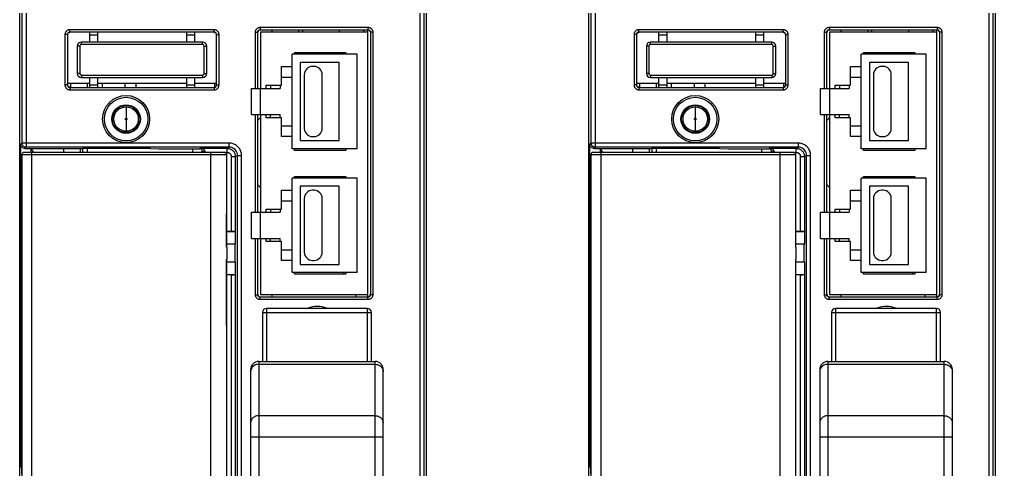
# Model space of a CAD drawing. Header units: millimetres. Extents: x -300 to 4128, y -106 to 2458.
# Drawn here: x 3260.9 to 3380.8, y 1635.6 to 1690.8 of the extents above; entities that cross this region are included whole.
import ezdxf

# ---------------------------------------------------------------- set-up
doc = ezdxf.new("R2010")
doc.units = ezdxf.units.MM

msp = doc.modelspace()

# ---------------------------------------------------------------- linework, layer by layer
at = {"color": 7, "linetype": 'Continuous'}
for p, q in [((3260.868, 1725.922), (3260.868, 1567.027)), ((3310.868, 1567.027), (3310.868, 1725.922)), ((3330.805, 1725.922), (3330.805, 1567.027)), ((3380.805, 1567.027), (3380.805, 1725.922)), ((3260.906, 1684.527), (3260.906, 1693.527)), ((3330.844, 1684.527), (3330.844, 1693.527)), ((3261.673, 1692.787), (3261.673, 1675.167)), ((3310.062, 1692.787), (3310.062, 1567.332)), ((3331.611, 1692.787), (3331.611, 1675.167)), ((3380, 1692.787), (3380, 1567.332)), ((3261.173, 1675.667), (3261.173, 1692.304)), ((3310.562, 1692.304), (3310.562, 1567.332)), ((3331.111, 1675.667), (3331.111, 1692.304)), ((3380.5, 1692.304), (3380.5, 1567.332)), ((3266.452, 1688.993), (3266.452, 1682.811)), ((3266.752, 1688.993), (3266.452, 1688.993)), ((3266.752, 1688.993), (3266.752, 1682.811)), ((3266.752, 1688.993), (3266.768, 1688.977)), ((3284.784, 1689.593), (3267.052, 1689.593)), ((3267.052, 1689.293), (3267.052, 1689.593)), ((3284.784, 1689.293), (3267.052, 1689.293)), ((3267.052, 1689.293), (3267.068, 1689.277)), ((3269.468, 1689.277), (3269.468, 1688.077)), ((3269.468, 1688.977), (3270.468, 1688.977)), ((3270.468, 1689.277), (3270.468, 1688.077)), ((3281.368, 1689.277), (3281.368, 1688.077)), ((3281.368, 1688.977), (3282.368, 1688.977)), ((3282.368, 1689.277), (3282.368, 1688.077)), ((3284.768, 1689.277), (3284.784, 1689.293)), ((3284.784, 1689.293), (3284.784, 1689.593)), ((3285.068, 1688.977), (3285.084, 1688.993)), ((3285.084, 1682.811), (3285.084, 1688.993)), ((3285.084, 1688.993), (3285.384, 1688.993)), ((3285.384, 1682.811), (3285.384, 1688.993)), ((3289.851, 1682.377), (3289.851, 1689.294)), ((3289.851, 1689.294), (3290.151, 1689.294)), ((3290.151, 1682.377), (3290.151, 1689.294)), ((3290.451, 1689.894), (3290.451, 1689.594)), ((3290.451, 1689.894), (3303.684, 1689.894)), ((3290.451, 1689.594), (3303.684, 1689.594)), ((3290.468, 1689.277), (3290.468, 1682.377)), ((3303.668, 1689.277), (3290.468, 1689.277)), ((3291.868, 1689.594), (3291.868, 1689.277)), ((3295.168, 1689.594), (3295.168, 1689.277)), ((3295.668, 1689.277), (3295.668, 1689.594)), ((3300.168, 1689.594), (3300.168, 1689.277)), ((3303.168, 1689.594), (3303.168, 1689.277)), ((3303.668, 1656.777), (3303.668, 1689.594)), ((3303.684, 1689.894), (3303.684, 1689.594)), ((3303.984, 1689.294), (3303.984, 1657.06)), ((3304.284, 1689.294), (3303.984, 1689.294)), ((3304.284, 1689.294), (3304.284, 1657.06)), ((3336.689, 1688.993), (3336.389, 1688.993)), ((3336.389, 1688.993), (3336.389, 1682.811)), ((3336.689, 1688.993), (3336.705, 1688.977)), ((3336.689, 1688.993), (3336.689, 1682.811)), ((3336.989, 1689.293), (3336.989, 1689.593)), ((3354.721, 1689.593), (3336.989, 1689.593)), ((3336.989, 1689.293), (3337.005, 1689.277)), ((3354.721, 1689.293), (3336.989, 1689.293)), ((3339.405, 1689.277), (3339.405, 1688.077)), ((3339.405, 1688.977), (3340.405, 1688.977)), ((3340.405, 1689.277), (3340.405, 1688.077)), ((3351.305, 1689.277), (3351.305, 1688.077)), ((3351.305, 1688.977), (3352.305, 1688.977)), ((3352.305, 1689.277), (3352.305, 1688.077)), ((3354.705, 1689.277), (3354.721, 1689.293)), ((3354.721, 1689.293), (3354.721, 1689.593)), ((3355.005, 1688.977), (3355.021, 1688.993)), ((3355.021, 1688.993), (3355.321, 1688.993)), ((3355.021, 1682.811), (3355.021, 1688.993)), ((3355.321, 1682.811), (3355.321, 1688.993)), ((3359.789, 1689.294), (3360.089, 1689.294)), ((3359.789, 1682.377), (3359.789, 1689.294)), ((3360.089, 1682.377), (3360.089, 1689.294)), ((3360.389, 1689.894), (3373.622, 1689.894)), ((3360.389, 1689.894), (3360.389, 1689.594)), ((3360.389, 1689.594), (3373.622, 1689.594)), ((3373.605, 1689.277), (3360.405, 1689.277)), ((3360.405, 1689.277), (3360.405, 1682.377)), ((3361.805, 1689.594), (3361.805, 1689.277)), ((3365.105, 1689.594), (3365.105, 1689.277)), ((3365.605, 1689.277), (3365.605, 1689.594)), ((3370.105, 1689.594), (3370.105, 1689.277)), ((3373.105, 1689.594), (3373.105, 1689.277)), ((3373.605, 1656.777), (3373.605, 1689.594)), ((3373.622, 1689.894), (3373.622, 1689.594)), ((3374.222, 1689.294), (3373.922, 1689.294)), ((3373.922, 1689.294), (3373.922, 1657.06)), ((3374.222, 1689.294), (3374.222, 1657.06)), ((3268.268, 1687.577), (3267.968, 1687.577)), ((3267.968, 1687.577), (3267.968, 1684.227)), ((3268.268, 1687.577), (3268.268, 1684.227)), ((3283.368, 1688.077), (3268.468, 1688.077)), ((3268.468, 1687.777), (3268.468, 1688.077)), ((3283.368, 1687.777), (3268.468, 1687.777)), ((3283.368, 1687.777), (3283.368, 1688.077)), ((3283.568, 1687.577), (3283.868, 1687.577)), ((3283.568, 1684.227), (3283.568, 1687.577)), ((3283.868, 1684.227), (3283.868, 1687.577)), ((3337.905, 1687.577), (3337.905, 1684.227)), ((3338.205, 1687.577), (3337.905, 1687.577)), ((3338.205, 1687.577), (3338.205, 1684.227)), ((3353.305, 1688.077), (3338.405, 1688.077)), ((3338.405, 1687.777), (3338.405, 1688.077)), ((3353.305, 1687.777), (3338.405, 1687.777)), ((3353.305, 1687.777), (3353.305, 1688.077)), ((3353.505, 1684.227), (3353.505, 1687.577)), ((3353.505, 1687.577), (3353.805, 1687.577)), ((3353.805, 1684.227), (3353.805, 1687.577)), ((3302.368, 1686.577), (3294.368, 1686.577)), ((3294.368, 1674.977), (3294.368, 1686.577)), ((3294.668, 1686.577), (3294.668, 1686.777)), ((3294.668, 1686.777), (3300.968, 1686.777)), ((3300.668, 1686.777), (3300.668, 1686.577)), ((3300.968, 1686.777), (3300.968, 1686.577)), ((3302.368, 1674.977), (3302.368, 1686.577)), ((3364.305, 1674.977), (3364.305, 1686.577)), ((3372.305, 1686.577), (3364.305, 1686.577)), ((3364.605, 1686.777), (3370.905, 1686.777)), ((3364.605, 1686.577), (3364.605, 1686.777)), ((3370.605, 1686.777), (3370.605, 1686.577)), ((3370.905, 1686.777), (3370.905, 1686.577)), ((3372.305, 1674.977), (3372.305, 1686.577)), ((3300.168, 1685.577), (3295.368, 1685.577)), ((3295.368, 1685.577), (3295.368, 1675.977)), ((3300.168, 1675.977), (3300.168, 1685.577)), ((3365.305, 1685.577), (3365.305, 1675.977)), ((3370.105, 1685.577), (3365.305, 1685.577)), ((3370.105, 1675.977), (3370.105, 1685.577)), ((3260.868, 1684.527), (3260.906, 1684.527)), ((3268.268, 1684.227), (3267.968, 1684.227)), ((3268.468, 1684.027), (3283.368, 1684.027)), ((3268.468, 1684.027), (3268.468, 1683.727)), ((3283.368, 1684.027), (3283.368, 1683.727)), ((3283.568, 1684.227), (3283.868, 1684.227)), ((3293.068, 1685.077), (3294.368, 1685.077)), ((3293.068, 1682.777), (3293.068, 1685.077)), ((3295.868, 1684.077), (3295.868, 1677.477)), ((3297.068, 1685.077), (3296.868, 1685.077)), ((3298.068, 1677.477), (3298.068, 1684.077)), ((3330.805, 1684.527), (3330.844, 1684.527)), ((3338.205, 1684.227), (3337.905, 1684.227)), ((3338.405, 1684.027), (3353.305, 1684.027)), ((3338.405, 1684.027), (3338.405, 1683.727)), ((3353.305, 1684.027), (3353.305, 1683.727)), ((3353.505, 1684.227), (3353.805, 1684.227)), ((3363.005, 1682.777), (3363.005, 1685.077)), ((3363.005, 1685.077), (3364.305, 1685.077)), ((3365.805, 1684.077), (3365.805, 1677.477)), ((3367.005, 1685.077), (3366.805, 1685.077)), ((3368.005, 1677.477), (3368.005, 1684.077)), ((3266.752, 1682.811), (3266.452, 1682.811)), ((3266.752, 1682.811), (3266.768, 1682.827)), ((3266.768, 1683.027), (3269.468, 1683.027)), ((3267.168, 1682.527), (3267.168, 1683.027)), ((3268.468, 1683.727), (3283.368, 1683.727)), ((3269.168, 1683.027), (3269.168, 1682.527)), ((3269.468, 1683.727), (3269.468, 1682.527)), ((3269.468, 1682.827), (3270.468, 1682.827)), ((3270.468, 1683.727), (3270.468, 1682.527)), ((3270.468, 1683.027), (3281.368, 1683.027)), ((3271.068, 1682.527), (3271.068, 1683.027)), ((3273.868, 1682.527), (3273.868, 1683.027)), ((3275.168, 1683.027), (3275.168, 1682.527)), ((3281.368, 1683.727), (3281.368, 1682.527)), ((3281.368, 1682.827), (3282.368, 1682.827)), ((3282.368, 1683.727), (3282.368, 1682.527)), ((3282.368, 1683.027), (3285.068, 1683.027)), ((3284.868, 1682.527), (3284.868, 1683.027)), ((3285.084, 1682.811), (3285.068, 1682.827)), ((3285.084, 1682.811), (3285.384, 1682.811)), ((3291.168, 1682.777), (3293.068, 1682.777)), ((3291.168, 1682.377), (3291.168, 1682.777)), ((3291.698, 1682.777), (3291.698, 1682.377)), ((3292.898, 1682.777), (3292.898, 1682.377)), ((3293.068, 1683.777), (3294.368, 1683.777)), ((3336.689, 1682.811), (3336.389, 1682.811)), ((3336.689, 1682.811), (3336.705, 1682.827)), ((3336.705, 1683.027), (3339.405, 1683.027)), ((3337.105, 1682.527), (3337.105, 1683.027)), ((3338.405, 1683.727), (3353.305, 1683.727)), ((3339.105, 1683.027), (3339.105, 1682.527)), ((3339.405, 1683.727), (3339.405, 1682.527)), ((3339.405, 1682.827), (3340.405, 1682.827)), ((3340.405, 1683.727), (3340.405, 1682.527)), ((3340.405, 1683.027), (3351.305, 1683.027)), ((3341.005, 1682.527), (3341.005, 1683.027)), ((3343.805, 1682.527), (3343.805, 1683.027)), ((3345.105, 1683.027), (3345.105, 1682.527)), ((3351.305, 1683.727), (3351.305, 1682.527)), ((3351.305, 1682.827), (3352.305, 1682.827)), ((3352.305, 1683.727), (3352.305, 1682.527)), ((3352.305, 1683.027), (3355.005, 1683.027)), ((3354.805, 1682.527), (3354.805, 1683.027)), ((3355.021, 1682.811), (3355.005, 1682.827)), ((3355.021, 1682.811), (3355.321, 1682.811)), ((3361.105, 1682.377), (3361.105, 1682.777)), ((3361.105, 1682.777), (3363.005, 1682.777)), ((3361.635, 1682.777), (3361.635, 1682.377)), ((3362.835, 1682.777), (3362.835, 1682.377)), ((3363.005, 1683.777), (3364.305, 1683.777)), ((3267.052, 1682.511), (3267.068, 1682.527)), ((3267.052, 1682.511), (3284.784, 1682.511)), ((3267.052, 1682.511), (3267.052, 1682.211)), ((3267.052, 1682.211), (3284.784, 1682.211)), ((3284.784, 1682.511), (3284.768, 1682.527)), ((3284.784, 1682.511), (3284.784, 1682.211)), ((3289.368, 1682.377), (3292.898, 1682.377)), ((3289.368, 1679.177), (3289.368, 1682.377)), ((3290.491, 1679.177), (3290.491, 1682.377)), ((3336.989, 1682.511), (3337.005, 1682.527)), ((3336.989, 1682.511), (3336.989, 1682.211)), ((3336.989, 1682.511), (3354.721, 1682.511)), ((3336.989, 1682.211), (3354.721, 1682.211)), ((3354.721, 1682.511), (3354.705, 1682.527)), ((3354.721, 1682.511), (3354.721, 1682.211)), ((3359.305, 1679.177), (3359.305, 1682.377)), ((3359.305, 1682.377), (3362.835, 1682.377)), ((3360.429, 1679.177), (3360.429, 1682.377)), ((3273.968, 1680.127), (3273.968, 1678.727)), ((3289.368, 1679.177), (3292.898, 1679.177)), ((3289.851, 1667.177), (3289.851, 1679.177)), ((3290.151, 1667.177), (3290.151, 1679.177)), ((3290.468, 1679.177), (3290.468, 1667.177)), ((3291.168, 1678.777), (3291.168, 1679.177)), ((3291.698, 1678.777), (3291.698, 1679.177)), ((3292.898, 1678.777), (3292.898, 1679.177)), ((3343.905, 1680.127), (3343.905, 1678.727)), ((3359.305, 1679.177), (3362.835, 1679.177)), ((3359.789, 1667.177), (3359.789, 1679.177)), ((3360.089, 1667.177), (3360.089, 1679.177)), ((3360.405, 1679.177), (3360.405, 1667.177)), ((3361.105, 1678.777), (3361.105, 1679.177)), ((3361.635, 1678.777), (3361.635, 1679.177)), ((3362.835, 1678.777), (3362.835, 1679.177)), ((3273.968, 1678.527), (3273.968, 1677.127)), ((3293.068, 1678.777), (3291.168, 1678.777)), ((3293.068, 1676.477), (3293.068, 1678.777)), ((3343.905, 1678.527), (3343.905, 1677.127)), ((3363.005, 1678.777), (3361.105, 1678.777)), ((3363.005, 1676.477), (3363.005, 1678.777)), ((3293.068, 1677.777), (3294.368, 1677.777)), ((3363.005, 1677.777), (3364.305, 1677.777)), ((3261.173, 1675.667), (3261.034, 1675.527)), ((3261.034, 1669.693), (3261.034, 1675.527)), ((3286.648, 1675.667), (3261.173, 1675.667)), ((3286.648, 1675.167), (3286.648, 1675.667)), ((3294.368, 1676.477), (3293.068, 1676.477)), ((3295.368, 1675.977), (3300.168, 1675.977)), ((3296.868, 1676.477), (3297.068, 1676.477)), ((3331.111, 1675.667), (3330.971, 1675.527)), ((3330.971, 1669.693), (3330.971, 1675.527)), ((3356.585, 1675.667), (3331.111, 1675.667)), ((3356.585, 1675.167), (3356.585, 1675.667)), ((3364.305, 1676.477), (3363.005, 1676.477)), ((3365.305, 1675.977), (3370.105, 1675.977)), ((3366.805, 1676.477), (3367.005, 1676.477)), ((3286.053, 1674.527), (3261.453, 1674.527)), ((3261.673, 1675.167), (3261.534, 1675.027)), ((3261.534, 1675.027), (3268.363, 1675.027)), ((3286.648, 1675.167), (3261.673, 1675.167)), ((3262.268, 1675.027), (3262.268, 1674.527)), ((3262.268, 1675.027), (3262.58, 1674.527)), ((3262.353, 1674.527), (3262.353, 1581.527)), ((3266.268, 1675.027), (3266.268, 1674.527)), ((3268.363, 1674.527), (3268.363, 1675.027)), ((3276.968, 1675.024), (3268.645, 1675.024)), ((3268.664, 1675.024), (3268.663, 1675.022)), ((3268.663, 1674.527), (3268.663, 1675.022)), ((3269.168, 1675.024), (3269.168, 1674.527)), ((3276.968, 1675.024), (3277.968, 1674.989)), ((3277.968, 1674.989), (3283.029, 1674.989)), ((3282.168, 1674.527), (3282.168, 1674.989)), ((3283.029, 1674.989), (3283.076, 1675.036)), ((3283.076, 1675.036), (3286.386, 1675.036)), ((3283.329, 1674.689), (3283.363, 1674.722)), ((3283.329, 1674.527), (3283.329, 1674.689)), ((3284.353, 1674.527), (3284.353, 1581.527)), ((3286.053, 1674.536), (3286.385, 1674.536)), ((3286.385, 1674.536), (3286.385, 1675.036)), ((3286.386, 1675.036), (3286.648, 1675.167)), ((3302.368, 1674.977), (3294.368, 1674.977)), ((3294.668, 1674.777), (3294.668, 1674.977)), ((3300.968, 1674.777), (3294.668, 1674.777)), ((3300.968, 1674.977), (3300.968, 1674.777)), ((3355.99, 1674.527), (3331.39, 1674.527)), ((3331.611, 1675.167), (3331.471, 1675.027)), ((3331.471, 1675.027), (3338.3, 1675.027)), ((3356.585, 1675.167), (3331.611, 1675.167)), ((3332.205, 1675.027), (3332.518, 1674.527)), ((3332.205, 1675.027), (3332.205, 1674.527)), ((3332.29, 1674.527), (3332.29, 1581.527)), ((3336.205, 1675.027), (3336.205, 1674.527)), ((3338.3, 1674.527), (3338.3, 1675.027)), ((3346.905, 1675.023), (3338.583, 1675.023)), ((3338.602, 1675.023), (3338.6, 1675.022)), ((3338.6, 1674.527), (3338.6, 1675.022)), ((3339.105, 1675.023), (3339.105, 1674.527)), ((3346.905, 1675.023), (3347.905, 1674.989)), ((3347.905, 1674.989), (3352.967, 1674.989)), ((3352.105, 1674.527), (3352.105, 1674.989)), ((3352.967, 1674.989), (3353.014, 1675.036)), ((3353.014, 1675.036), (3356.323, 1675.036)), ((3353.267, 1674.689), (3353.3, 1674.722)), ((3353.267, 1674.527), (3353.267, 1674.689)), ((3354.29, 1674.527), (3354.29, 1581.527)), ((3355.99, 1674.536), (3356.322, 1674.536)), ((3356.322, 1674.536), (3356.322, 1675.036)), ((3356.323, 1675.036), (3356.585, 1675.167)), ((3372.305, 1674.977), (3364.305, 1674.977)), ((3364.605, 1674.777), (3364.605, 1674.977)), ((3370.905, 1674.777), (3364.605, 1674.777)), ((3370.905, 1674.977), (3370.905, 1674.777)), ((3261.153, 1674.227), (3261.153, 1581.827)), ((3286.353, 1674.227), (3261.153, 1674.227)), ((3286.353, 1667.547), (3286.353, 1674.227)), ((3286.885, 1674.036), (3287.385, 1674.036)), ((3286.885, 1674.036), (3286.885, 1664.82)), ((3287.385, 1674.036), (3287.648, 1674.167)), ((3287.385, 1674.036), (3287.385, 1664.811)), ((3287.648, 1581.887), (3287.648, 1674.167)), ((3287.648, 1674.167), (3288.148, 1674.167)), ((3288.148, 1581.887), (3288.148, 1674.167)), ((3331.09, 1674.227), (3331.09, 1581.827)), ((3356.29, 1674.227), (3331.09, 1674.227)), ((3356.29, 1667.547), (3356.29, 1674.227)), ((3356.822, 1674.036), (3357.322, 1674.036)), ((3356.822, 1674.036), (3356.822, 1664.819)), ((3357.322, 1674.036), (3357.585, 1674.167)), ((3357.322, 1674.036), (3357.322, 1664.811)), ((3357.585, 1581.887), (3357.585, 1674.167)), ((3357.585, 1674.167), (3358.085, 1674.167)), ((3358.085, 1581.887), (3358.085, 1674.167)), ((3294.368, 1659.777), (3294.368, 1671.377)), ((3302.368, 1671.377), (3294.368, 1671.377)), ((3294.668, 1671.577), (3300.968, 1671.577)), ((3294.668, 1671.377), (3294.668, 1671.577)), ((3300.968, 1671.577), (3300.968, 1671.377)), ((3302.368, 1659.777), (3302.368, 1671.377)), ((3364.305, 1659.777), (3364.305, 1671.377)), ((3372.305, 1671.377), (3364.305, 1671.377)), ((3364.605, 1671.577), (3370.905, 1671.577)), ((3364.605, 1671.377), (3364.605, 1671.577)), ((3370.905, 1671.577), (3370.905, 1671.377)), ((3372.305, 1659.777), (3372.305, 1671.377)), ((3261.153, 1669.812), (3261.032, 1669.691)), ((3261.032, 1635.929), (3261.032, 1669.691)), ((3293.068, 1667.577), (3293.068, 1669.877)), ((3293.068, 1669.877), (3294.368, 1669.877)), ((3295.368, 1670.377), (3295.368, 1660.777)), ((3300.168, 1670.377), (3295.368, 1670.377)), ((3297.068, 1669.877), (3296.868, 1669.877)), ((3300.168, 1660.777), (3300.168, 1670.377)), ((3331.09, 1669.812), (3330.969, 1669.691)), ((3330.969, 1635.929), (3330.969, 1669.691)), ((3363.005, 1667.577), (3363.005, 1669.877)), ((3363.005, 1669.877), (3364.305, 1669.877)), ((3365.305, 1670.377), (3365.305, 1660.777)), ((3370.105, 1670.377), (3365.305, 1670.377)), ((3367.005, 1669.877), (3366.805, 1669.877)), ((3370.105, 1660.777), (3370.105, 1670.377)), ((3293.068, 1668.577), (3294.368, 1668.577)), ((3295.868, 1668.877), (3295.868, 1662.277)), ((3298.068, 1662.277), (3298.068, 1668.877)), ((3363.005, 1668.577), (3364.305, 1668.577)), ((3365.805, 1668.877), (3365.805, 1662.277)), ((3368.005, 1662.277), (3368.005, 1668.877)), ((3289.368, 1663.977), (3289.368, 1667.177)), ((3289.368, 1667.177), (3292.898, 1667.177)), ((3290.491, 1663.977), (3290.491, 1667.177)), ((3291.168, 1667.177), (3291.168, 1667.577)), ((3291.168, 1667.577), (3293.068, 1667.577)), ((3291.698, 1667.577), (3291.698, 1667.177)), ((3292.898, 1667.577), (3292.898, 1667.177)), ((3359.305, 1663.977), (3359.305, 1667.177)), ((3359.305, 1667.177), (3362.835, 1667.177)), ((3360.429, 1663.977), (3360.429, 1667.177)), ((3361.105, 1667.177), (3361.105, 1667.577)), ((3361.105, 1667.577), (3363.005, 1667.577)), ((3361.635, 1667.577), (3361.635, 1667.177)), ((3362.835, 1667.577), (3362.835, 1667.177)), ((3286.321, 1662.877), (3286.321, 1666.948)), ((3286.326, 1666.935), (3286.321, 1666.948)), ((3286.326, 1662.877), (3286.326, 1666.936)), ((3356.259, 1662.877), (3356.259, 1666.948)), ((3356.263, 1666.935), (3356.259, 1666.948)), ((3356.263, 1662.877), (3356.263, 1666.936)), ((3286.885, 1664.82), (3286.326, 1664.82)), ((3287.424, 1664.792), (3286.326, 1664.792)), ((3287.385, 1664.811), (3287.424, 1664.792)), ((3287.424, 1663.297), (3287.424, 1664.792)), ((3356.822, 1664.819), (3356.263, 1664.819)), ((3357.361, 1664.792), (3356.263, 1664.792)), ((3357.322, 1664.811), (3357.361, 1664.792)), ((3357.361, 1663.297), (3357.361, 1664.792)), ((3289.368, 1663.977), (3292.898, 1663.977)), ((3289.851, 1657.06), (3289.851, 1663.977)), ((3290.151, 1657.06), (3290.151, 1663.977)), ((3290.468, 1663.977), (3290.468, 1657.077)), ((3291.168, 1663.577), (3291.168, 1663.977)), ((3293.068, 1663.577), (3291.168, 1663.577)), ((3291.698, 1663.577), (3291.698, 1663.977)), ((3292.898, 1663.577), (3292.898, 1663.977)), ((3293.068, 1661.277), (3293.068, 1663.577)), ((3359.305, 1663.977), (3362.835, 1663.977)), ((3359.789, 1657.06), (3359.789, 1663.977)), ((3360.089, 1657.06), (3360.089, 1663.977)), ((3360.405, 1663.977), (3360.405, 1657.077)), ((3361.105, 1663.577), (3361.105, 1663.977)), ((3363.005, 1663.577), (3361.105, 1663.577)), ((3361.635, 1663.577), (3361.635, 1663.977)), ((3362.835, 1663.577), (3362.835, 1663.977)), ((3363.005, 1661.277), (3363.005, 1663.577)), ((3286.321, 1662.877), (3286.353, 1662.877)), ((3286.326, 1663.297), (3287.424, 1663.297)), ((3287.368, 1663.27), (3286.326, 1663.27)), ((3286.353, 1662.877), (3286.353, 1661.377)), ((3287.368, 1663.27), (3287.424, 1663.297)), ((3287.368, 1661.07), (3287.368, 1663.27)), ((3293.068, 1662.577), (3294.368, 1662.577)), ((3356.259, 1662.877), (3356.29, 1662.877)), ((3356.263, 1663.297), (3357.361, 1663.297)), ((3357.305, 1663.269), (3356.263, 1663.269)), ((3356.29, 1662.877), (3356.29, 1661.377)), ((3357.305, 1663.269), (3357.361, 1663.297)), ((3357.305, 1661.069), (3357.305, 1663.269)), ((3363.005, 1662.577), (3364.305, 1662.577)), ((3286.321, 1653.306), (3286.321, 1661.377)), ((3286.321, 1661.377), (3286.353, 1661.377)), ((3286.326, 1653.318), (3286.326, 1661.377)), ((3294.368, 1661.277), (3293.068, 1661.277)), ((3296.868, 1661.277), (3297.068, 1661.277)), ((3356.259, 1653.306), (3356.259, 1661.377)), ((3356.259, 1661.377), (3356.29, 1661.377)), ((3356.263, 1653.318), (3356.263, 1661.377)), ((3364.305, 1661.277), (3363.005, 1661.277)), ((3366.805, 1661.277), (3367.005, 1661.277)), ((3287.368, 1661.07), (3286.326, 1661.07)), ((3287.424, 1661.042), (3286.326, 1661.042)), ((3287.368, 1661.07), (3287.424, 1661.042)), ((3287.424, 1659.547), (3287.424, 1661.042)), ((3295.368, 1660.777), (3300.168, 1660.777)), ((3357.305, 1661.069), (3356.263, 1661.069)), ((3357.361, 1661.042), (3356.263, 1661.042)), ((3357.305, 1661.069), (3357.361, 1661.042)), ((3357.361, 1659.547), (3357.361, 1661.042)), ((3365.305, 1660.777), (3370.105, 1660.777)), ((3286.326, 1659.547), (3287.424, 1659.547)), ((3286.885, 1659.52), (3286.326, 1659.52)), ((3286.885, 1659.52), (3286.885, 1621.027)), ((3287.385, 1659.528), (3287.424, 1659.547)), ((3287.385, 1659.528), (3287.385, 1621.027)), ((3302.368, 1659.777), (3294.368, 1659.777)), ((3294.668, 1659.577), (3294.668, 1659.777)), ((3300.968, 1659.577), (3294.668, 1659.577)), ((3300.668, 1659.777), (3300.668, 1659.577)), ((3300.968, 1659.777), (3300.968, 1659.577)), ((3356.263, 1659.547), (3357.361, 1659.547)), ((3356.822, 1659.519), (3356.263, 1659.519)), ((3356.822, 1659.519), (3356.822, 1621.027)), ((3357.322, 1659.528), (3357.361, 1659.547)), ((3357.322, 1659.528), (3357.322, 1621.027)), ((3372.305, 1659.777), (3364.305, 1659.777)), ((3364.605, 1659.577), (3364.605, 1659.777)), ((3370.905, 1659.577), (3364.605, 1659.577)), ((3370.605, 1659.777), (3370.605, 1659.577)), ((3370.905, 1659.777), (3370.905, 1659.577)), ((3289.851, 1657.06), (3290.151, 1657.06)), ((3290.451, 1656.46), (3290.451, 1656.76)), ((3303.684, 1656.76), (3290.451, 1656.76)), ((3303.684, 1656.46), (3290.451, 1656.46)), ((3290.468, 1657.077), (3303.668, 1657.077)), ((3291.868, 1657.077), (3291.868, 1656.76)), ((3302.168, 1657.077), (3302.168, 1656.76)), ((3303.684, 1656.46), (3303.684, 1656.76)), ((3304.284, 1657.06), (3303.984, 1657.06)), ((3359.789, 1657.06), (3360.089, 1657.06)), ((3373.622, 1656.76), (3360.389, 1656.76)), ((3360.389, 1656.46), (3360.389, 1656.76)), ((3373.622, 1656.46), (3360.389, 1656.46)), ((3360.405, 1657.077), (3373.605, 1657.077)), ((3361.805, 1657.077), (3361.805, 1656.76)), ((3372.105, 1657.077), (3372.105, 1656.76)), ((3373.622, 1656.46), (3373.622, 1656.76)), ((3374.222, 1657.06), (3373.922, 1657.06)), ((3291.218, 1655.377), (3291.218, 1648.877)), ((3303.618, 1655.377), (3291.218, 1655.377)), ((3303.618, 1648.877), (3303.618, 1655.377)), ((3373.555, 1655.377), (3361.155, 1655.377)), ((3361.155, 1655.377), (3361.155, 1648.877)), ((3373.555, 1648.877), (3373.555, 1655.377)), ((3290.718, 1654.877), (3290.718, 1648.877)), ((3290.718, 1654.877), (3304.118, 1654.877)), ((3304.118, 1648.877), (3304.118, 1654.877)), ((3360.655, 1654.877), (3374.055, 1654.877)), ((3360.655, 1654.877), (3360.655, 1648.877)), ((3374.055, 1648.877), (3374.055, 1654.877)), ((3286.321, 1653.306), (3286.326, 1653.319)), ((3356.259, 1653.306), (3356.263, 1653.319)), ((3286.353, 1603.047), (3286.353, 1652.706)), ((3356.29, 1603.047), (3356.29, 1652.706)), ((3290.268, 1648.877), (3290.268, 1608.827)), ((3290.268, 1648.877), (3304.568, 1648.877)), ((3290.268, 1648.519), (3304.568, 1648.519)), ((3304.568, 1608.827), (3304.568, 1648.877)), ((3360.205, 1648.877), (3374.505, 1648.877)), ((3360.205, 1648.877), (3360.205, 1608.827)), ((3360.205, 1648.519), (3374.505, 1648.519)), ((3374.505, 1608.827), (3374.505, 1648.877)), ((3289.268, 1647.877), (3289.268, 1609.827)), ((3305.568, 1609.827), (3305.568, 1647.877)), ((3359.205, 1647.877), (3359.205, 1609.827)), ((3375.505, 1609.827), (3375.505, 1647.877)), ((3304.568, 1642.201), (3290.268, 1642.201)), ((3374.505, 1642.201), (3360.205, 1642.201)), ((3305.568, 1639.559), (3289.268, 1639.559)), ((3375.505, 1639.559), (3359.205, 1639.559)), ((3261.032, 1635.929), (3261.095, 1635.866)), ((3261.095, 1635.866), (3261.095, 1635.088)), ((3330.969, 1635.929), (3331.032, 1635.866)), ((3331.032, 1635.866), (3331.032, 1635.088))]:
    msp.add_line(p, q, dxfattribs=at)
for centre, radius in [((3273.968, 1678.627), 2.89), ((3273.968, 1678.627), 2.669), ((3273.968, 1678.627), 1.751), ((3343.905, 1678.627), 2.89), ((3343.905, 1678.627), 2.669), ((3343.905, 1678.627), 1.751), ((3273.968, 1678.627), 1.672), ((3273.968, 1678.627), 1.5), ((3343.905, 1678.627), 1.672), ((3343.905, 1678.627), 1.5), ((3273.968, 1678.627), 0.1), ((3343.905, 1678.627), 0.1)]:
    msp.add_circle(centre, radius, dxfattribs=at)
for centre, radius, start, end in [((3268.468, 1687.577), 0.5, 90, 180), ((3268.468, 1687.577), 0.2, 90, 180), ((3283.368, 1687.577), 0.5, 0, 90), ((3283.368, 1687.577), 0.2, 0, 90), ((3338.405, 1687.577), 0.5, 90, 180), ((3338.405, 1687.577), 0.2, 90, 180), ((3353.305, 1687.577), 0.5, 0, 90), ((3353.305, 1687.577), 0.2, 0, 90), ((3268.468, 1684.227), 0.5, 180, 270), ((3268.468, 1684.227), 0.2, 180, 270), ((3283.368, 1684.227), 0.5, 270, 0), ((3283.368, 1684.227), 0.2, 270, 0), ((3296.868, 1684.077), 1, 90, 180), ((3297.068, 1684.077), 1, 0, 90), ((3338.405, 1684.227), 0.5, 180, 270), ((3338.405, 1684.227), 0.2, 180, 270), ((3353.305, 1684.227), 0.2, 270, 0), ((3353.305, 1684.227), 0.5, 270, 0), ((3366.805, 1684.077), 1, 90, 180), ((3367.005, 1684.077), 1, 0, 90), ((3294.668, 1674.527), 6, 134.823, 138.97307), ((3364.605, 1674.527), 6, 134.823, 138.97307), ((3296.868, 1677.477), 1, 180, 270), ((3297.068, 1677.477), 1, 270, 0), ((3366.805, 1677.477), 1, 180, 270), ((3367.005, 1677.477), 1, 270, 0), ((3261.453, 1674.227), 0.3, 90, 180), ((3286.053, 1674.227), 0.3, 0, 90), ((3331.39, 1674.227), 0.3, 90, 180), ((3355.99, 1674.227), 0.3, 0, 90), ((3294.668, 1674.527), 6, 221.02693, 225.177), ((3296.868, 1668.877), 1, 90, 180), ((3297.068, 1668.877), 1, 0, 90), ((3364.605, 1674.527), 6, 221.02693, 225.177), ((3366.805, 1668.877), 1, 90, 180), ((3367.005, 1668.877), 1, 0, 90), ((3296.868, 1662.277), 1, 180, 270), ((3297.068, 1662.277), 1, 270, 0), ((3366.805, 1662.277), 1, 180, 270), ((3367.005, 1662.277), 1, 270, 0), ((3291.218, 1654.877), 0.5, 90, 180), ((3297.468, 1652.299), 3.317, 69.31391, 110.69797), ((3303.618, 1654.877), 0.5, 0, 90), ((3361.155, 1654.877), 0.5, 90, 180), ((3367.405, 1652.299), 3.317, 69.31391, 110.69797), ((3373.555, 1654.877), 0.5, 0, 90), ((3290.268, 1647.877), 1, 90, 180), ((3304.568, 1647.877), 1, 0, 90), ((3360.205, 1647.877), 1, 90, 180), ((3374.505, 1647.877), 1, 0, 90)]:
    msp.add_arc(centre, radius, start, end, dxfattribs=at)
for points, start_tangent, end_tangent in [([(3267.052, 1689.593), (3266.979, 1689.588), (3266.9, 1689.573), (3266.815, 1689.544), (3266.728, 1689.497), (3266.642, 1689.431), (3266.565, 1689.343), (3266.504, 1689.238), (3266.465, 1689.119), (3266.452, 1688.993)], (-1, -0.0000107), (0.0000666, -1)), ([(3267.052, 1689.293), (3267.016, 1689.291), (3266.976, 1689.283), (3266.934, 1689.268), (3266.89, 1689.245), (3266.847, 1689.212), (3266.809, 1689.168), (3266.778, 1689.115), (3266.759, 1689.056), (3266.752, 1688.993)], (-1, 0.0002973), (0.0003485, -0.9999999)), ([(3266.768, 1688.977), (3266.808, 1689.127), (3266.918, 1689.237), (3267.068, 1689.277)], (0, 1), (1, 0)), ([(3284.768, 1689.277), (3284.918, 1689.237), (3285.028, 1689.127), (3285.068, 1688.977)], (1, 0), (0, -1)), ([(3285.384, 1688.993), (3285.379, 1689.067), (3285.363, 1689.148), (3285.333, 1689.234), (3285.285, 1689.322), (3285.217, 1689.408), (3285.129, 1689.483), (3285.024, 1689.543), (3284.907, 1689.58), (3284.784, 1689.593)], (0.0000002, 1), (-1, 0.0000404)), ([(3285.084, 1688.993), (3285.081, 1689.03), (3285.073, 1689.071), (3285.058, 1689.114), (3285.034, 1689.158), (3285, 1689.2), (3284.956, 1689.238), (3284.904, 1689.268), (3284.845, 1689.286), (3284.784, 1689.293)], (0.0003048, 1), (-1, -0.0002789)), ([(3289.851, 1689.294), (3289.857, 1689.38), (3289.878, 1689.47), (3289.916, 1689.565), (3289.978, 1689.662), (3290.065, 1689.753), (3290.177, 1689.827), (3290.309, 1689.876), (3290.451, 1689.894)], (-0.0000119, 1), (1, 0.0000489)), ([(3290.151, 1689.294), (3290.154, 1689.337), (3290.165, 1689.382), (3290.184, 1689.429), (3290.214, 1689.478), (3290.258, 1689.523), (3290.314, 1689.561), (3290.38, 1689.585), (3290.451, 1689.594)], (-0.000084, 1), (1, -0.0000441)), ([(3290.318, 1689.537), (3290.208, 1689.427), (3290.168, 1689.277)], (-0.8670692, -0.4981878), (0, -1)), ([(3290.468, 1689.577), (3290.318, 1689.537)], (-1, 0), (-0.8670692, -0.4981878)), ([(3303.913, 1689.464), (3303.808, 1689.551), (3303.674, 1689.583)], (-0.6037868, 0.7971459), (-0.9999993, -0.0012218)), ([(3303.684, 1689.894), (3303.771, 1689.887), (3303.861, 1689.867), (3303.956, 1689.829), (3304.053, 1689.767), (3304.144, 1689.68), (3304.218, 1689.567), (3304.267, 1689.436), (3304.284, 1689.294)], (1, 0.0000119), (0.0000489, -1)), ([(3303.684, 1689.594), (3303.728, 1689.591), (3303.773, 1689.58), (3303.82, 1689.561), (3303.869, 1689.53), (3303.914, 1689.487), (3303.951, 1689.431), (3303.976, 1689.365), (3303.984, 1689.294)], (1, 0.000084), (-0.0000441, -1)), ([(3303.968, 1689.343), (3303.913, 1689.464)], (-0.2010586, 0.9795792), (-0.6037868, 0.7971459)), ([(3336.989, 1689.593), (3336.916, 1689.588), (3336.837, 1689.573), (3336.752, 1689.544), (3336.665, 1689.497), (3336.579, 1689.431), (3336.503, 1689.343), (3336.442, 1689.238), (3336.403, 1689.119), (3336.389, 1688.993)], (-1, -0.0000107), (0.0000666, -1)), ([(3336.989, 1689.293), (3336.953, 1689.291), (3336.913, 1689.283), (3336.871, 1689.268), (3336.827, 1689.245), (3336.784, 1689.212), (3336.746, 1689.168), (3336.715, 1689.115), (3336.696, 1689.056), (3336.689, 1688.993)], (-1, 0.0002973), (0.0003485, -0.9999999)), ([(3336.705, 1688.977), (3336.745, 1689.127), (3336.855, 1689.237), (3337.005, 1689.277)], (0, 1), (1, 0)), ([(3354.705, 1689.277), (3354.855, 1689.237), (3354.965, 1689.127), (3355.005, 1688.977)], (1, 0), (0, -1)), ([(3355.321, 1688.993), (3355.316, 1689.067), (3355.3, 1689.148), (3355.27, 1689.234), (3355.222, 1689.322), (3355.155, 1689.408), (3355.066, 1689.483), (3354.961, 1689.543), (3354.844, 1689.58), (3354.721, 1689.593)], (0.0000002, 1), (-1, 0.0000404)), ([(3355.021, 1688.993), (3355.019, 1689.03), (3355.011, 1689.07), (3354.996, 1689.113), (3354.972, 1689.158), (3354.938, 1689.2), (3354.894, 1689.238), (3354.841, 1689.268), (3354.783, 1689.286), (3354.721, 1689.293)], (0.0003048, 1), (-1, -0.0002789)), ([(3359.789, 1689.294), (3359.795, 1689.38), (3359.815, 1689.47), (3359.854, 1689.565), (3359.915, 1689.662), (3360.002, 1689.753), (3360.115, 1689.827), (3360.246, 1689.876), (3360.389, 1689.894)], (-0.0000119, 1), (1, 0.0000489)), ([(3360.089, 1689.294), (3360.092, 1689.337), (3360.102, 1689.382), (3360.121, 1689.429), (3360.152, 1689.478), (3360.195, 1689.523), (3360.252, 1689.561), (3360.317, 1689.585), (3360.389, 1689.594)], (-0.000084, 1), (1, -0.0000441)), ([(3360.255, 1689.537), (3360.145, 1689.427), (3360.105, 1689.277)], (-0.8670692, -0.4981878), (0, -1)), ([(3360.405, 1689.577), (3360.255, 1689.537)], (-1, 0), (-0.8670692, -0.4981878)), ([(3373.85, 1689.464), (3373.745, 1689.551), (3373.611, 1689.583)], (-0.6037868, 0.7971459), (-0.9999993, -0.0012218)), ([(3373.622, 1689.894), (3373.708, 1689.887), (3373.798, 1689.867), (3373.893, 1689.829), (3373.99, 1689.767), (3374.081, 1689.68), (3374.156, 1689.567), (3374.205, 1689.436), (3374.222, 1689.294)], (1, 0.0000119), (0.0000489, -1)), ([(3373.622, 1689.594), (3373.665, 1689.59), (3373.71, 1689.58), (3373.758, 1689.561), (3373.806, 1689.53), (3373.851, 1689.487), (3373.889, 1689.431), (3373.913, 1689.365), (3373.922, 1689.294)], (1, 0.000084), (-0.0000441, -1)), ([(3373.905, 1689.343), (3373.85, 1689.464)], (-0.2010586, 0.9795792), (-0.6037868, 0.7971459)), ([(3266.452, 1682.811), (3266.457, 1682.738), (3266.472, 1682.659), (3266.501, 1682.574), (3266.547, 1682.487), (3266.614, 1682.401), (3266.701, 1682.324), (3266.807, 1682.263), (3266.926, 1682.225), (3267.052, 1682.211)], (0.0000107, -1), (1, 0.0000666)), ([(3266.752, 1682.811), (3266.754, 1682.775), (3266.762, 1682.735), (3266.776, 1682.693), (3266.8, 1682.649), (3266.833, 1682.606), (3266.877, 1682.568), (3266.93, 1682.537), (3266.989, 1682.518), (3267.052, 1682.511)], (-0.0002973, -1), (0.9999999, 0.0003485)), ([(3267.068, 1682.527), (3266.918, 1682.567), (3266.808, 1682.677), (3266.768, 1682.827)], (-1, 0), (0, 1)), ([(3284.768, 1682.527), (3284.918, 1682.567), (3285.028, 1682.677), (3285.068, 1682.827)], (1, 0), (0, 1)), ([(3284.784, 1682.511), (3284.82, 1682.513), (3284.86, 1682.521), (3284.902, 1682.536), (3284.946, 1682.559), (3284.989, 1682.592), (3285.027, 1682.636), (3285.058, 1682.689), (3285.077, 1682.748), (3285.084, 1682.811)], (1, -0.0002973), (-0.0003485, 0.9999999)), ([(3284.784, 1682.211), (3284.857, 1682.216), (3284.936, 1682.231), (3285.021, 1682.26), (3285.108, 1682.307), (3285.194, 1682.373), (3285.27, 1682.461), (3285.331, 1682.566), (3285.37, 1682.685), (3285.384, 1682.811)], (1, 0.0000107), (-0.0000666, 1)), ([(3336.389, 1682.811), (3336.394, 1682.738), (3336.409, 1682.659), (3336.438, 1682.574), (3336.485, 1682.487), (3336.551, 1682.401), (3336.639, 1682.324), (3336.745, 1682.263), (3336.864, 1682.225), (3336.989, 1682.211)], (0.0000107, -1), (1, 0.0000666)), ([(3336.689, 1682.811), (3336.692, 1682.775), (3336.699, 1682.735), (3336.714, 1682.693), (3336.737, 1682.649), (3336.77, 1682.606), (3336.814, 1682.568), (3336.867, 1682.537), (3336.926, 1682.518), (3336.989, 1682.511)], (-0.0002973, -1), (0.9999999, 0.0003485)), ([(3337.005, 1682.527), (3336.855, 1682.567), (3336.745, 1682.677), (3336.705, 1682.827)], (-1, 0), (0, 1)), ([(3354.705, 1682.527), (3354.855, 1682.567), (3354.965, 1682.677), (3355.005, 1682.827)], (1, 0), (0, 1)), ([(3354.721, 1682.211), (3354.794, 1682.216), (3354.873, 1682.231), (3354.958, 1682.26), (3355.045, 1682.306), (3355.131, 1682.373), (3355.208, 1682.461), (3355.269, 1682.566), (3355.308, 1682.685), (3355.321, 1682.811)], (1, 0.0000107), (-0.0000666, 1)), ([(3354.721, 1682.511), (3354.757, 1682.513), (3354.797, 1682.521), (3354.839, 1682.536), (3354.883, 1682.559), (3354.926, 1682.592), (3354.964, 1682.636), (3354.995, 1682.689), (3355.014, 1682.748), (3355.021, 1682.811)], (1, -0.0002973), (-0.0003485, 0.9999999)), ([(3261.534, 1675.027), (3261.342, 1675.065), (3261.18, 1675.173), (3261.072, 1675.336), (3261.034, 1675.527)], (-1, 0), (0, 1)), ([(3261.673, 1675.167), (3261.575, 1675.177), (3261.47, 1675.21), (3261.366, 1675.272), (3261.272, 1675.369), (3261.202, 1675.501), (3261.173, 1675.667)], (-1, 0.0003046), (-0.0003046, 1)), ([(3288.148, 1674.167), (3288.074, 1674.63), (3287.862, 1675.048), (3287.53, 1675.38), (3287.112, 1675.593), (3286.648, 1675.667)], (-0.0000607, 1), (-1, -0.0000664)), ([(3331.471, 1675.027), (3331.28, 1675.065), (3331.117, 1675.173), (3331.009, 1675.336), (3330.971, 1675.527)], (-1, 0), (0, 1)), ([(3331.611, 1675.167), (3331.512, 1675.177), (3331.408, 1675.21), (3331.303, 1675.272), (3331.209, 1675.369), (3331.139, 1675.501), (3331.111, 1675.667)], (-1, 0.0003046), (-0.0003046, 1)), ([(3358.085, 1674.167), (3358.012, 1674.63), (3357.799, 1675.048), (3357.467, 1675.38), (3357.05, 1675.593), (3356.585, 1675.667)], (-0.0000607, 1), (-1, -0.0000664)), ([(3268.363, 1675.027), (3268.484, 1675.027), (3268.583, 1675.025), (3268.645, 1675.024)], (1, 0), (0.9987835, -0.0493103)), ([(3283.329, 1674.689), (3283.289, 1674.839), (3283.179, 1674.948), (3283.029, 1674.989)], (0, 1), (-1, 0)), ([(3283.663, 1674.652), (3283.66, 1674.692), (3283.65, 1674.732), (3283.633, 1674.773), (3283.607, 1674.814), (3283.573, 1674.855), (3283.529, 1674.894), (3283.475, 1674.931), (3283.412, 1674.964), (3283.34, 1674.992), (3283.259, 1675.015), (3283.171, 1675.029), (3283.076, 1675.036)], (0.0066596, 0.9999778), (-0.999917, 0.0128819)), ([(3283.363, 1674.536), (3283.363, 1674.631), (3283.363, 1674.722)], (-0.0000058, 1), (0.0041856, 0.9999912)), ([(3283.363, 1674.722), (3283.405, 1674.688), (3283.514, 1674.662), (3283.663, 1674.652)], (0.0725299, -0.9973662), (0.9999921, -0.0039624)), ([(3283.663, 1674.536), (3283.663, 1674.595), (3283.663, 1674.652)], (-0.0000005, 1), (0.0067008, 0.9999775)), ([(3286.385, 1674.536), (3286.446, 1674.532)], (1, -0.0000012), (0.9925591, -0.121764)), ([(3286.386, 1675.036), (3286.507, 1675.028), (3286.631, 1675.005), (3286.757, 1674.964), (3286.885, 1674.901), (3287.011, 1674.815), (3287.131, 1674.701), (3287.236, 1674.56), (3287.317, 1674.396), (3287.368, 1674.218), (3287.385, 1674.036)], (0.9999997, -0.0007989), (0.0003128, -1)), ([(3286.446, 1674.532), (3286.508, 1674.52), (3286.571, 1674.5), (3286.635, 1674.469), (3286.698, 1674.425), (3286.758, 1674.368), (3286.811, 1674.298), (3286.851, 1674.216), (3286.877, 1674.127), (3286.885, 1674.036)], (0.9925591, -0.121764), (0.0000336, -1)), ([(3287.648, 1674.167), (3287.599, 1674.477), (3287.457, 1674.755), (3287.236, 1674.976), (3286.958, 1675.118), (3286.648, 1675.167)], (0.0002865, 1), (-0.9999999, -0.0003208)), ([(3338.3, 1675.027), (3338.422, 1675.027), (3338.52, 1675.025), (3338.583, 1675.023)], (1, 0), (0.9987835, -0.0493103)), ([(3353.267, 1674.689), (3353.227, 1674.839), (3353.117, 1674.948), (3352.967, 1674.989)], (0, 1), (-1, 0)), ([(3353.6, 1674.652), (3353.597, 1674.692), (3353.587, 1674.732), (3353.57, 1674.773), (3353.544, 1674.814), (3353.51, 1674.855), (3353.466, 1674.894), (3353.413, 1674.931), (3353.35, 1674.964), (3353.277, 1674.992), (3353.197, 1675.015), (3353.109, 1675.029), (3353.014, 1675.036)], (0.0066596, 0.9999778), (-0.999917, 0.0128819)), ([(3353.3, 1674.536), (3353.3, 1674.63), (3353.3, 1674.722)], (-0.0000058, 1), (0.0041856, 0.9999912)), ([(3353.3, 1674.722), (3353.342, 1674.688), (3353.452, 1674.662), (3353.6, 1674.652)], (0.0725299, -0.9973662), (0.9999921, -0.0039624)), ([(3353.6, 1674.536), (3353.6, 1674.595), (3353.6, 1674.652)], (-0.0000005, 1), (0.0067008, 0.9999775)), ([(3356.322, 1674.536), (3356.383, 1674.532)], (1, -0.0000012), (0.9925591, -0.121764)), ([(3356.323, 1675.036), (3356.444, 1675.028), (3356.568, 1675.005), (3356.695, 1674.964), (3356.822, 1674.901), (3356.949, 1674.815), (3357.069, 1674.701), (3357.174, 1674.56), (3357.255, 1674.396), (3357.305, 1674.218), (3357.322, 1674.036)], (0.9999997, -0.0007989), (0.0003128, -1)), ([(3356.383, 1674.532), (3356.445, 1674.52), (3356.509, 1674.5), (3356.572, 1674.469), (3356.636, 1674.425), (3356.696, 1674.368), (3356.748, 1674.298), (3356.789, 1674.216), (3356.814, 1674.127), (3356.822, 1674.036)], (0.9925591, -0.121764), (0.0000336, -1)), ([(3357.585, 1674.167), (3357.536, 1674.476), (3357.394, 1674.755), (3357.173, 1674.976), (3356.895, 1675.118), (3356.585, 1675.167)], (0.0002865, 1), (-0.9999999, -0.0003208)), ([(3286.321, 1666.948), (3286.345, 1667.24), (3286.353, 1667.547)], (0.1048684, 0.9944861), (0.0001261, 1)), ([(3286.327, 1666.947), (3286.337, 1667.073), (3286.351, 1667.374), (3286.353, 1667.547)], (0.085413, 0.9963456), (0.000108, 1)), ([(3356.259, 1666.948), (3356.282, 1667.24), (3356.29, 1667.547)], (0.1048684, 0.9944861), (0.0001261, 1)), ([(3356.265, 1666.947), (3356.274, 1667.073), (3356.288, 1667.374), (3356.29, 1667.547)], (0.085413, 0.9963456), (0.000108, 1)), ([(3286.326, 1666.934), (3286.327, 1666.947)], (0.0873967, 0.9961736), (0.085413, 0.9963456)), ([(3356.263, 1666.934), (3356.265, 1666.947)], (0.0873967, 0.9961736), (0.085413, 0.9963456)), ([(3287.385, 1664.811), (3287.342, 1664.814), (3287.232, 1664.817), (3287.073, 1664.819), (3286.885, 1664.82)], (-0.8944817, 0.4471046), (-1, 0)), ([(3357.322, 1664.811), (3357.279, 1664.814), (3357.17, 1664.817), (3357.01, 1664.819), (3356.822, 1664.819)], (-0.8944817, 0.4471046), (-1, 0)), ([(3286.885, 1659.52), (3287.073, 1659.52), (3287.232, 1659.522), (3287.342, 1659.525), (3287.385, 1659.528)], (1, 0), (0.8944817, 0.4471046)), ([(3356.822, 1659.519), (3357.01, 1659.52), (3357.17, 1659.522), (3357.279, 1659.525), (3357.322, 1659.528)], (1, 0), (0.8944817, 0.4471046)), ([(3290.451, 1656.46), (3290.365, 1656.467), (3290.275, 1656.487), (3290.18, 1656.525), (3290.083, 1656.587), (3289.992, 1656.674), (3289.917, 1656.787), (3289.868, 1656.918), (3289.851, 1657.06)], (-1, -0.0000119), (-0.0000489, 1)), ([(3290.451, 1656.76), (3290.408, 1656.764), (3290.363, 1656.774), (3290.315, 1656.793), (3290.267, 1656.824), (3290.222, 1656.867), (3290.184, 1656.923), (3290.16, 1656.989), (3290.151, 1657.06)], (-1, -0.000084), (0.0000441, 1)), ([(3290.168, 1657.077), (3290.208, 1656.927)], (0, -1), (0.4981878, -0.8670692)), ([(3290.208, 1656.927), (3290.318, 1656.817), (3290.468, 1656.777)], (0.4981878, -0.8670692), (1, 0)), ([(3303.667, 1656.769), (3303.824, 1656.811), (3303.934, 1656.921), (3303.974, 1657.071)], (1, 0), (0, 1)), ([(3303.984, 1657.06), (3303.981, 1657.017), (3303.971, 1656.972), (3303.952, 1656.925), (3303.921, 1656.876), (3303.878, 1656.831), (3303.821, 1656.793), (3303.756, 1656.769), (3303.684, 1656.76)], (0.000084, -1), (-1, 0.0000441)), ([(3304.284, 1657.06), (3304.278, 1656.974), (3304.258, 1656.884), (3304.219, 1656.789), (3304.158, 1656.692), (3304.071, 1656.601), (3303.958, 1656.527), (3303.827, 1656.478), (3303.684, 1656.46)], (0.0000119, -1), (-1, -0.0000489)), ([(3360.389, 1656.46), (3360.302, 1656.467), (3360.212, 1656.487), (3360.117, 1656.525), (3360.02, 1656.587), (3359.929, 1656.674), (3359.855, 1656.787), (3359.806, 1656.918), (3359.789, 1657.06)], (-1, -0.0000119), (-0.0000489, 1)), ([(3360.389, 1656.76), (3360.345, 1656.763), (3360.3, 1656.774), (3360.253, 1656.793), (3360.204, 1656.824), (3360.159, 1656.867), (3360.122, 1656.923), (3360.097, 1656.989), (3360.089, 1657.06)], (-1, -0.000084), (0.0000441, 1)), ([(3360.105, 1657.077), (3360.145, 1656.927)], (0, -1), (0.4981878, -0.8670692)), ([(3360.145, 1656.927), (3360.255, 1656.817), (3360.405, 1656.777)], (0.4981878, -0.8670692), (1, 0)), ([(3373.604, 1656.769), (3373.761, 1656.811), (3373.871, 1656.921), (3373.911, 1657.071)], (1, 0), (0, 1)), ([(3374.222, 1657.06), (3374.216, 1656.974), (3374.195, 1656.884), (3374.157, 1656.789), (3374.095, 1656.692), (3374.008, 1656.601), (3373.896, 1656.527), (3373.764, 1656.478), (3373.622, 1656.46)], (0.0000119, -1), (-1, -0.0000489)), ([(3373.922, 1657.06), (3373.919, 1657.017), (3373.908, 1656.972), (3373.889, 1656.925), (3373.859, 1656.876), (3373.815, 1656.831), (3373.759, 1656.793), (3373.693, 1656.769), (3373.622, 1656.76)], (0.000084, -1), (-1, 0.0000441)), ([(3286.353, 1652.706), (3286.344, 1653.018), (3286.321, 1653.306)], (-0.0000029, 1), (-0.1048733, 0.9944856)), ([(3286.327, 1653.307), (3286.326, 1653.32)], (-0.0854524, 0.9963423), (-0.0874217, 0.9961714)), ([(3286.353, 1652.706), (3286.351, 1652.868), (3286.338, 1653.168), (3286.327, 1653.307)], (0.0000387, 1), (-0.0854524, 0.9963423)), ([(3356.29, 1652.706), (3356.282, 1653.018), (3356.259, 1653.306)], (-0.0000029, 1), (-0.1048733, 0.9944856)), ([(3356.265, 1653.307), (3356.263, 1653.32)], (-0.0854524, 0.9963423), (-0.0874217, 0.9961714)), ([(3356.29, 1652.706), (3356.288, 1652.867), (3356.275, 1653.168), (3356.265, 1653.307)], (0.0000387, 1), (-0.0854524, 0.9963423)), ([(3290.268, 1648.519), (3290.009, 1648.489), (3289.768, 1648.401), (3289.561, 1648.261), (3289.402, 1648.079), (3289.302, 1647.867)], (-1, 0), (-0.2906709, -0.9568231)), ([(3304.568, 1648.519), (3304.827, 1648.489), (3305.068, 1648.401), (3305.275, 1648.261), (3305.434, 1648.079), (3305.534, 1647.867)], (1, 0), (0.2906708, -0.9568231)), ([(3360.205, 1648.519), (3359.946, 1648.489), (3359.705, 1648.401), (3359.498, 1648.261), (3359.339, 1648.079), (3359.239, 1647.867)], (-1, 0), (-0.2906709, -0.9568231)), ([(3374.505, 1648.519), (3374.764, 1648.489), (3375.005, 1648.401), (3375.212, 1648.261), (3375.371, 1648.079), (3375.471, 1647.867)], (1, 0), (0.2906708, -0.9568231)), ([(3289.302, 1647.867), (3289.268, 1647.639)], (-0.2906709, -0.9568231), (0, -1)), ([(3305.534, 1647.867), (3305.568, 1647.639)], (0.2906708, -0.9568231), (0, -1)), ([(3359.239, 1647.867), (3359.205, 1647.639)], (-0.2906709, -0.9568231), (0, -1)), ([(3375.471, 1647.867), (3375.505, 1647.639)], (0.2906708, -0.9568231), (0, -1)), ([(3290.268, 1642.201), (3290.009, 1642.171), (3289.768, 1642.083), (3289.561, 1641.943), (3289.402, 1641.761), (3289.302, 1641.548), (3289.268, 1641.32)], (-1, 0), (0, -1)), ([(3304.568, 1642.201), (3304.827, 1642.171), (3305.068, 1642.083), (3305.275, 1641.943), (3305.434, 1641.761), (3305.534, 1641.548), (3305.568, 1641.32)], (1, 0), (0, -1)), ([(3360.205, 1642.201), (3359.946, 1642.171), (3359.705, 1642.083), (3359.498, 1641.943), (3359.339, 1641.761), (3359.239, 1641.548), (3359.205, 1641.32)], (-1, 0), (0, -1)), ([(3374.505, 1642.201), (3374.764, 1642.171), (3375.005, 1642.083), (3375.212, 1641.943), (3375.371, 1641.761), (3375.471, 1641.548), (3375.505, 1641.32)], (1, 0), (0, -1)), ([(3261.032, 1635.929), (3261.072, 1636.079), (3261.148, 1636.166)], (0, 1), (0.7901736, 0.612883)), ([(3261.148, 1636.037), (3261.135, 1636.016), (3261.095, 1635.866)], (-0.5690217, -0.8223225), (-0.0003046, -1)), ([(3330.969, 1635.929), (3331.009, 1636.079), (3331.085, 1636.166)], (0, 1), (0.7901736, 0.612883)), ([(3331.086, 1636.037), (3331.072, 1636.016), (3331.032, 1635.866)], (-0.5690217, -0.8223225), (-0.0003046, -1)), ([(3261.095, 1635.866), (3261.14, 1635.864), (3261.153, 1635.865)], (0.9282475, -0.3719631), (0.9996401, 0.0268277)), ([(3331.032, 1635.866), (3331.077, 1635.864), (3331.09, 1635.865)], (0.9282475, -0.3719631), (0.9996401, 0.0268277))]:
    msp.add_spline(points, degree=3, dxfattribs=dict(at, start_tangent=start_tangent, end_tangent=end_tangent))

doc.saveas('drawing.dxf')
